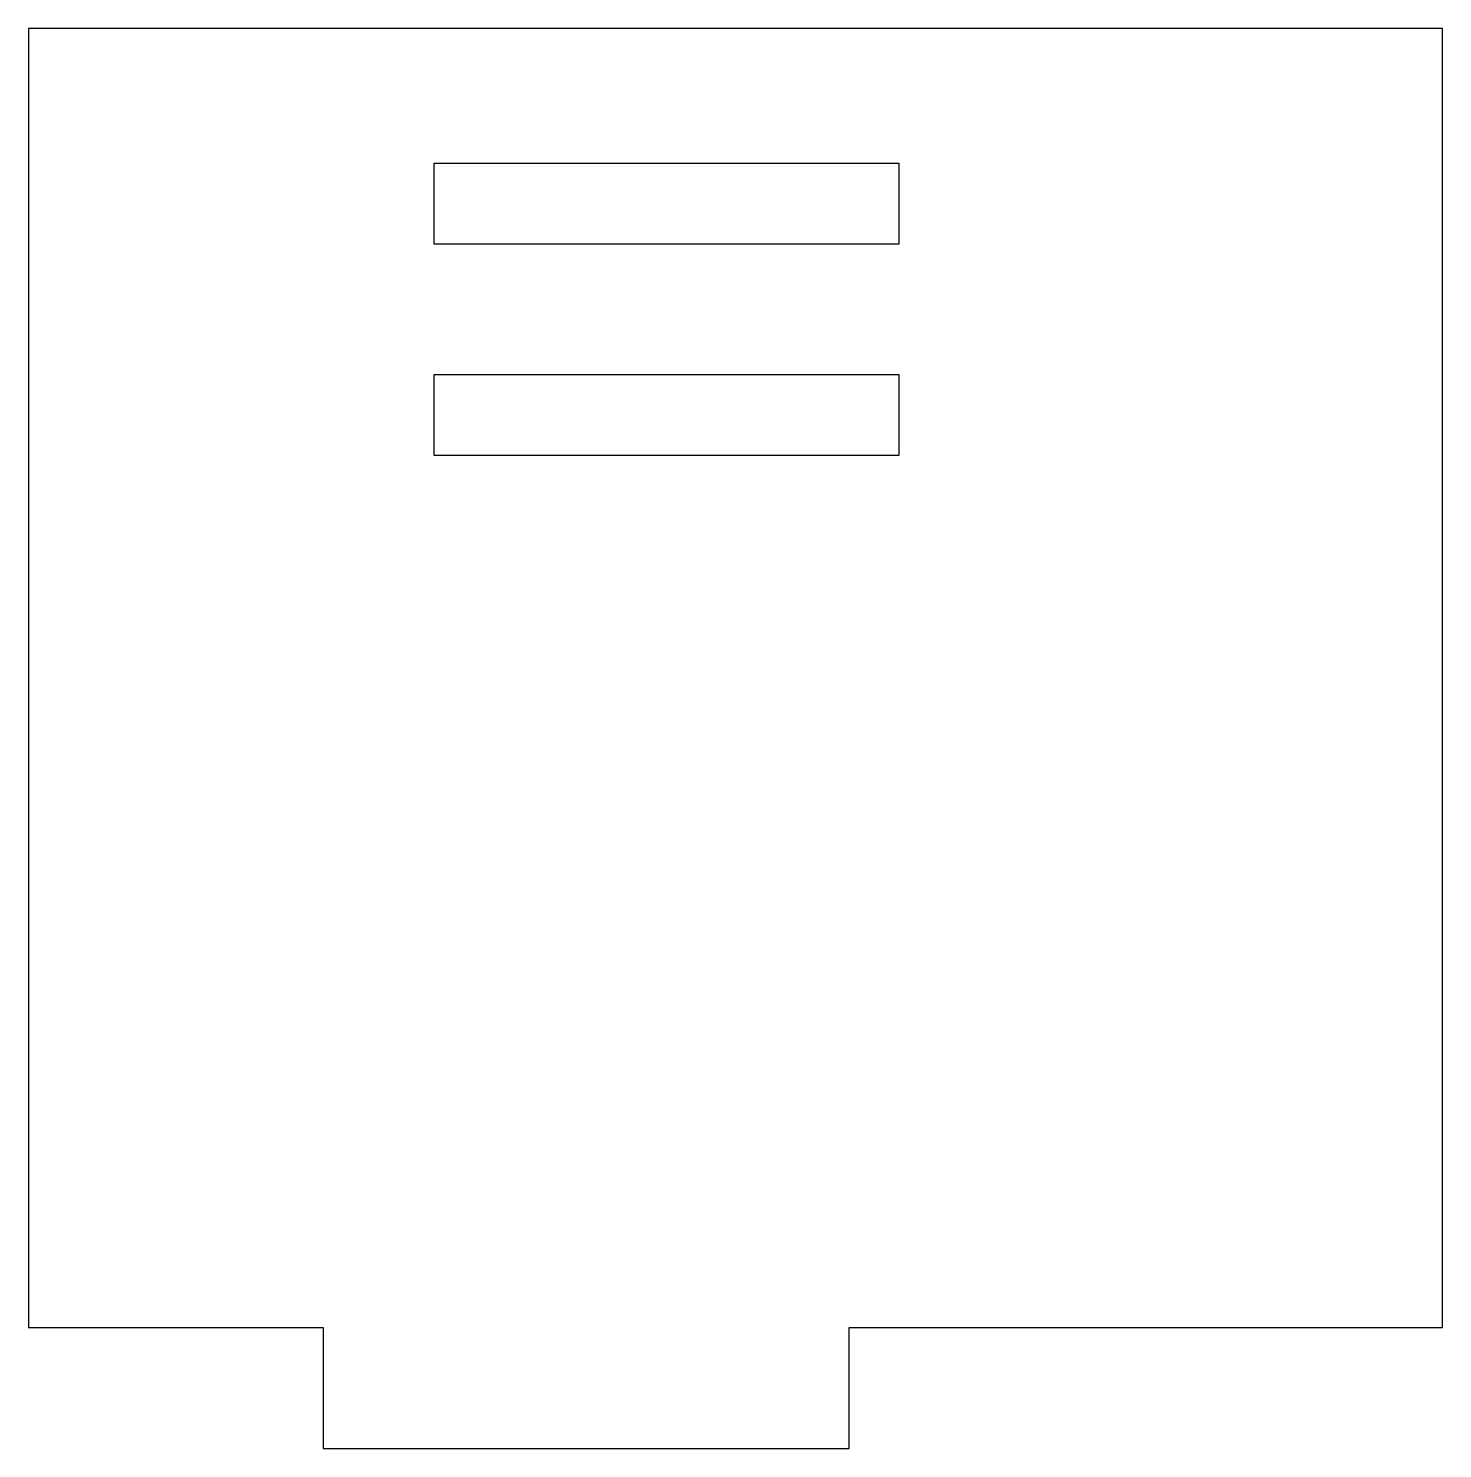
# Model space of a CAD drawing. Header units: millimetres. Extents: x -5.8 to 5.8, y -5.9 to 5.9.
import ezdxf

# ---------------------------------------------------------------- set-up
doc = ezdxf.new("R2010")
doc.units = ezdxf.units.MM
doc.layers.get('0').update_dxf_attribs({"linetype": 'CONTINUOUS'})

msp = doc.modelspace()

# ---------------------------------------------------------------- linework, layer by layer
for p, q in [((5.832, 5.856), (-5.832, 5.856)), ((-5.832, 5.856), (-5.832, -4.856)), ((5.832, -4.856), (5.832, 5.856)), ((-2.486, 4.745), (1.348, 4.745)), ((-2.486, 4.077), (-2.486, 4.745)), ((1.348, 4.745), (1.348, 4.077)), ((1.348, 4.077), (-2.486, 4.077)), ((-2.486, 2.333), (-2.486, 3.002)), ((-2.486, 3.002), (1.348, 3.002)), ((1.348, 3.002), (1.348, 2.333)), ((1.348, 2.333), (-2.486, 2.333)), ((-5.832, -4.856), (-3.402, -4.856)), ((-3.402, -4.856), (-3.402, -5.856)), ((0.938, -5.856), (0.938, -4.856)), ((0.938, -4.856), (5.832, -4.856)), ((-3.402, -5.856), (0.938, -5.856))]:
    msp.add_line(p, q)

doc.saveas('drawing.dxf')
